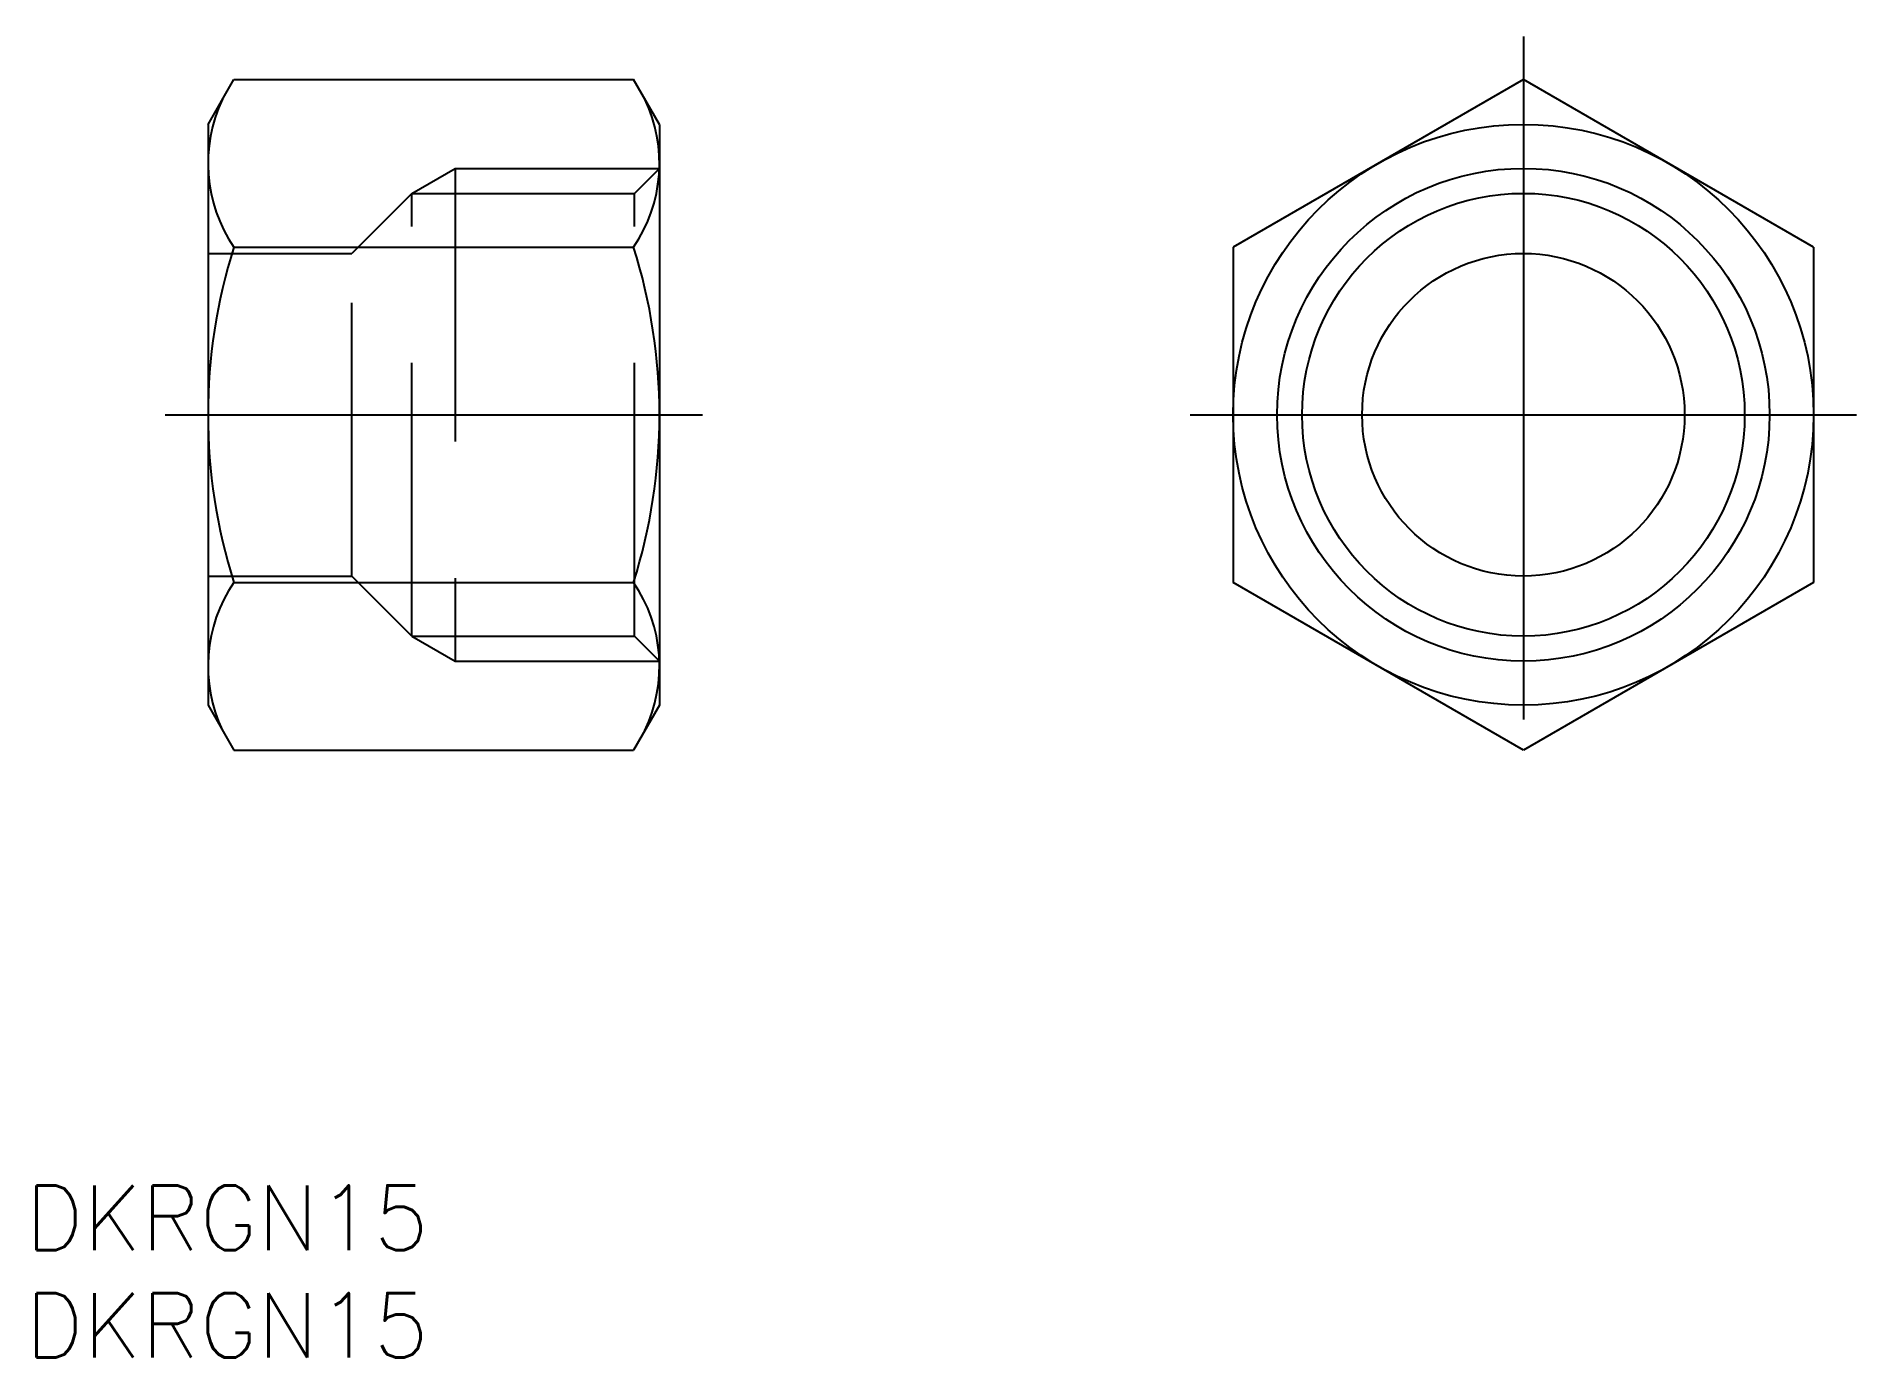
# Model space of a CAD drawing. Extents: x -69.2 to 15.5, y -43.8 to 17.6.
import ezdxf

# ---------------------------------------------------------------- set-up
doc = ezdxf.new("R2010")
doc.units = 0
doc.linetypes.add('CENTER', pattern=[50.8, 31.75, -6.35, 6.35, -6.35])
doc.linetypes.add('DASHED', pattern=[19.05, 12.7, -6.35])
doc.layers.get('0').update_dxf_attribs({"linetype": 'CONTINUOUS'})
doc.layers.add('CENTER', color=1, linetype='CONTINUOUS')
doc.styles.get("Standard").update_dxf_attribs({"font": 'txt.shx', "height": 3, "bigfont": 'bigfont.shx'})

msp = doc.modelspace()

# ---------------------------------------------------------------- linework, layer by layer
at = {"color": 7, "linetype": 'CONTINUOUS'}
for p, q in [((-61.184, 13.5), (-59.978, 15.588)), ((-59.978, 15.588), (-41.39, 15.588)), ((-40.184, 13.5), (-41.39, 15.588)), ((0, 15.588), (-13.5, 7.794)), ((13.5, 7.794), (0, 15.588)), ((-61.184, 13.5), (-61.184, -13.5)), ((-40.184, 13.5), (-40.184, -13.5)), ((-59.978, 7.794), (-41.39, 7.794)), ((-13.5, 7.794), (-13.5, -7.794)), ((13.5, 7.794), (13.5, -7.794)), ((-59.978, -7.794), (-41.39, -7.794)), ((0, -15.588), (-13.5, -7.794)), ((13.5, -7.794), (0, -15.588)), ((-61.184, -13.5), (-59.978, -15.588)), ((-40.184, -13.5), (-41.39, -15.588)), ((-59.978, -15.588), (-41.39, -15.588))]:
    msp.add_line(p, q, dxfattribs=at)
at = {"color": 3, "linetype": 'DASHED'}
for p, q in [((-51.697, 10.293), (-49.684, 11.455)), ((-49.684, 11.455), (-40.184, 11.455)), ((-49.684, 11.455), (-49.684, -11.455)), ((-40.184, 11.455), (-41.346, 10.293)), ((-51.697, 10.293), (-54.49, 7.5)), ((-51.697, 10.293), (-41.346, 10.293)), ((-51.697, -10.293), (-51.697, 10.293)), ((-41.346, -10.293), (-41.346, 10.293)), ((-61.184, 7.5), (-54.49, 7.5)), ((-54.49, -7.5), (-54.49, 7.5)), ((-61.184, -7.5), (-54.49, -7.5)), ((-51.697, -10.293), (-54.49, -7.5)), ((-51.697, -10.293), (-41.346, -10.293)), ((-51.697, -10.293), (-49.684, -11.455)), ((-40.184, -11.455), (-41.346, -10.293)), ((-49.684, -11.455), (-40.184, -11.455))]:
    msp.add_line(p, q, dxfattribs=at)
at = {"color": 7, "linetype": 'CONTINUOUS'}
for radius in [13.5, 10.293, 7.5]:
    msp.add_circle((0, 0), radius, dxfattribs=at)
at = {"color": 3, "linetype": 'CONTINUOUS'}
msp.add_circle((0, 0), 11.455, dxfattribs=at)
at = {"color": 7, "linetype": 'CONTINUOUS'}
for centre, radius, start, end in [((-54.283, 11.691), 6.901, 154.38425, 214.38425), ((-47.085, 11.691), 6.901, 325.61575, 25.61575), ((-35.39, 0), 25.794, 162.41205, 197.58795), ((-65.978, 0), 25.794, 342.41205, 17.58795), ((-54.283, -11.691), 6.901, 145.61575, 205.61575), ((-47.085, -11.691), 6.901, 334.38425, 34.38425)]:
    msp.add_arc(centre, radius, start, end, dxfattribs=at)
at = {"layer": 'CENTER', "color": 1, "linetype": 'CENTER'}
for p, q in [((0, 17.588), (0, -17.588)), ((-15.5, 0), (15.5, 0)), ((-63.184, 0), (-38.184, 0))]:
    msp.add_line(p, q, dxfattribs=at)

# ---------------------------------------------------------------- texts
at = {"color": 7, "linetype": 'CONTINUOUS'}
for p in [(-69.68, -38.831), (-69.68, -43.831)]:
    msp.add_text('DKRGN15', height=3, dxfattribs=at).set_placement(p)

doc.saveas('drawing.dxf')
